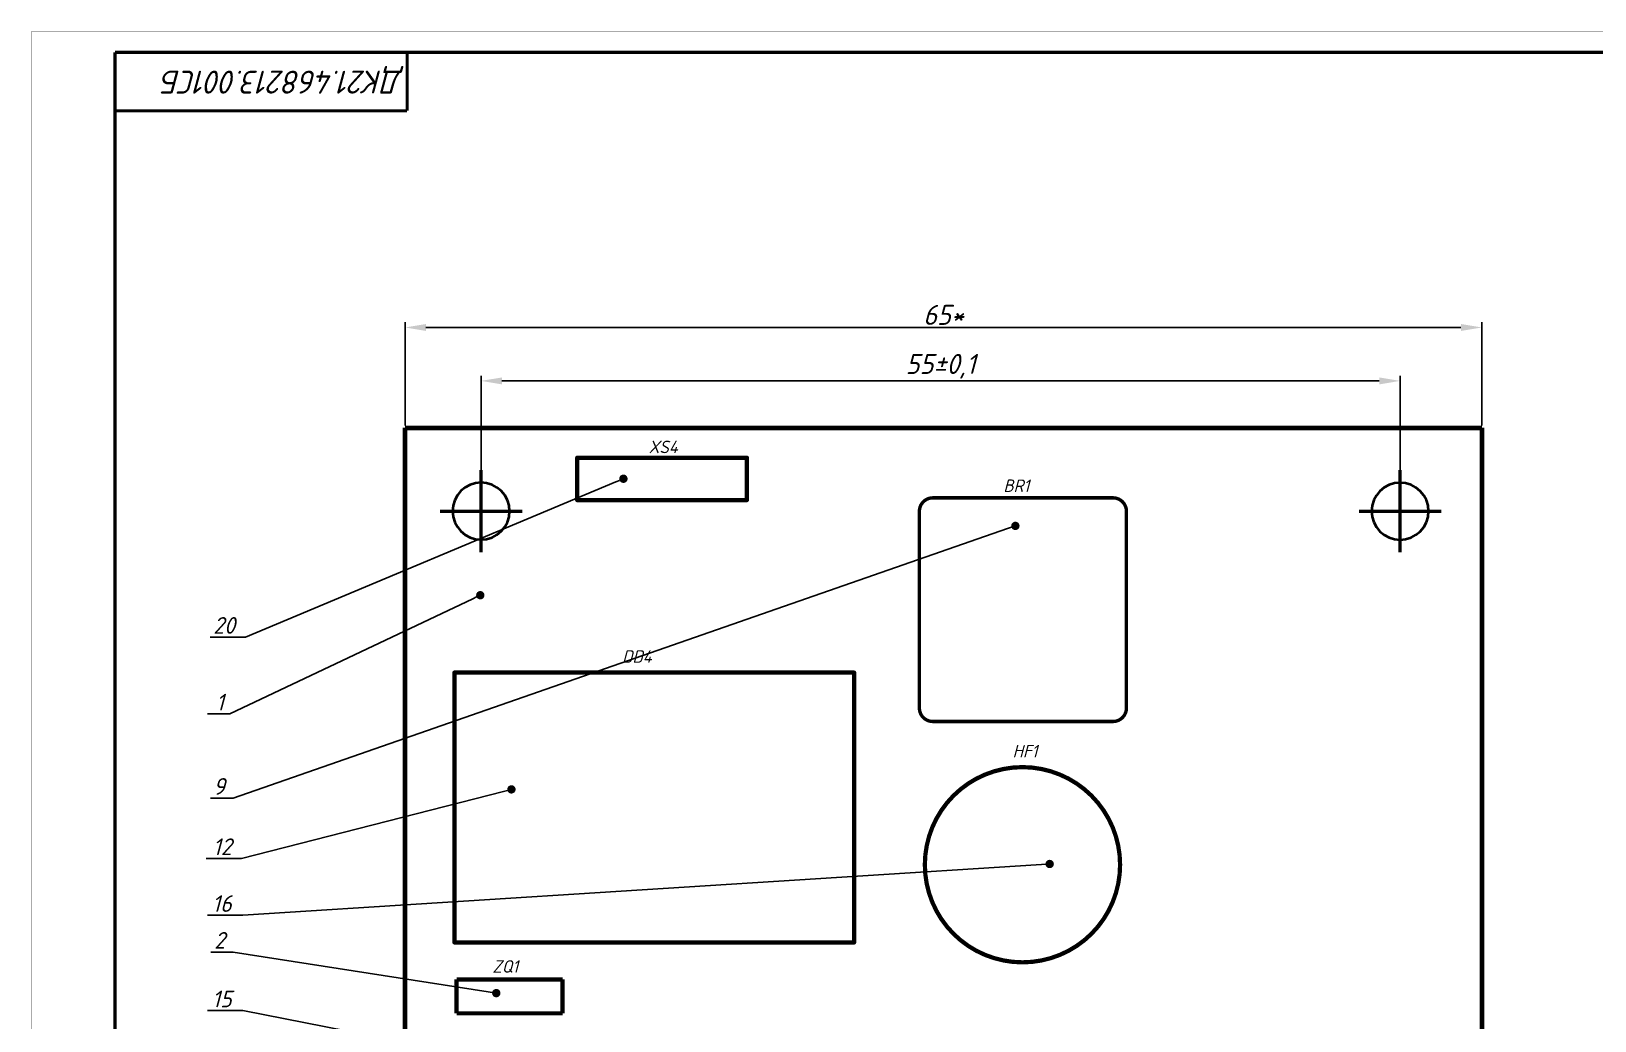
# Paper-space layout 'Layout1' of a CAD drawing. Header units: millimetres. Extents: x 0 to 841, y 0 to 594.
# Drawn here: x 0 to 374.6, y 356.9 to 594.1 of the extents above; entities that cross this region are included whole.
import ezdxf
from ezdxf import colors
from ezdxf.entities.mleader import LeaderData, LeaderLine
from ezdxf.math import Vec2, Vec3

# ---------------------------------------------------------------- set-up
doc = ezdxf.new("R2010")
doc.units = ezdxf.units.MM
doc.layers.get('0').update_dxf_attribs({"lineweight": 50})
for name, color, linetype in [('BottomLayer', 5, 'Continuous'), ('Mechanical16', 56, 'Continuous'), ('Sheet', 255, 'Continuous'), ('TopLayer', 1, 'Continuous'), ('TopOverlay', 29, 'Continuous')]:
    doc.layers.add(name, color=color, linetype=linetype)
doc.layers.add('Отверстия', color=7, linetype='Continuous', lineweight=30)
doc.styles.add('Gost', font='GOST type B.ttf', dxfattribs={"oblique": 15, "height": 6})
doc.dimstyles.new('ISO-25', dxfattribs={"dimtxt": 2.5, "dimasz": 2.5, "dimexe": 1.25, "dimexo": 0.625, "dimtad": 1, "dimtxsty": 'Standard', "dimcen": 2.5, "dimadec": 0, "dimazin": 0, "dimtfac": 1, "dimtmove": 0, "dimatfit": 3, "dimfxl": 1, "dimarcsym": 0})

# ---------------------------------------------------------------- blocks, each defined once
blk = doc.blocks.new('*D50')
at = {"color": 0, "lineweight": -2, "transparency": 16777216}
for p, q in [((89.56, 499.61), (89.56, 524.32)), ((94.56, 523.07), (342.56, 523.07)), ((347.56, 499.61), (347.56, 524.32))]:
    blk.add_line(p, q, dxfattribs=at)
at = {"color": 0, "lineweight": 20, "transparency": 16777216}
for points in [[(94.56, 523.9), (94.56, 522.24), (89.56, 523.07)], [(342.56, 523.9), (342.56, 522.24), (347.56, 523.07)]]:
    blk.add_solid(points, dxfattribs=at)
at = {"layer": 'Defpoints', "color": 0, "lineweight": 20, "transparency": 16777216}
for p in [(347.56, 523.07), (89.56, 498.98), (347.56, 498.98)]:
    blk.add_point(p, dxfattribs=at)
at = {"color": 0, "lineweight": 50, "transparency": 16777216, "insert": (218.56, 526.1), "char_height": 6, "attachment_point": 5, "style": 'Gost'}
blk.add_mtext('{\\H0.8x;65*}', dxfattribs=at)
blk = doc.blocks.new('*D51')
at = {"color": 0, "lineweight": -2, "transparency": 16777216}
for p, q in [((107.78, 479.69), (107.78, 511.52)), ((112.78, 510.27), (322.97, 510.27)), ((327.97, 479.67), (327.97, 511.52))]:
    blk.add_line(p, q, dxfattribs=at)
at = {"color": 0, "lineweight": 20, "transparency": 16777216}
for points in [[(112.78, 511.1), (112.78, 509.43), (107.78, 510.27)], [(322.97, 511.1), (322.97, 509.43), (327.97, 510.27)]]:
    blk.add_solid(points, dxfattribs=at)
at = {"layer": 'Defpoints', "color": 0, "lineweight": 20, "transparency": 16777216}
for p in [(327.97, 510.27), (107.78, 479.06), (327.97, 479.04)]:
    blk.add_point(p, dxfattribs=at)
at = {"color": 0, "lineweight": 50, "transparency": 16777216, "insert": (217.87, 513.77), "char_height": 6, "attachment_point": 5, "style": 'Gost'}
blk.add_mtext('{\\H0.8x;55%%P0,1}', dxfattribs=at)
blk = doc.blocks.new('_Dot')
at = {"color": 0, "linetype": 'ByBlock', "lineweight": -2}
blk.add_line((-0.5, 0), (-1, 0), dxfattribs=at)
at = {"color": 0, "linetype": 'ByBlock', "lineweight": 90, "const_width": 0.5}
blk.add_lwpolyline([(-0.25, 0, 1), (0.25, 0, 1)], format="xyb", close=True, dxfattribs=at)

psp = doc.layouts.get("Layout1")

# ---------------------------------------------------------------- linework, layer by layer
at = {"lineweight": 50}
for p, q in [((107.776, 469.229), (107.776, 488.895)), ((327.97, 469.212), (327.97, 488.878)), ((97.943, 479.062), (117.609, 479.062)), ((318.137, 479.045), (337.802, 479.045))]:
    psp.add_line(p, q, dxfattribs=at)
at = {"layer": 'BottomLayer', "color": 18, "lineweight": 70}
psp.add_line((89.555, 221.343), (89.555, 371.967), dxfattribs=at)
at = {"layer": 'Mechanical16', "lineweight": 40, "const_width": 0.406}
for points in [[(221.791, 482.245, 1), (222.197, 482.245, 1)], [(252.99, 482.245, 1), (253.397, 482.245, 1)]]:
    psp.add_lwpolyline(points, format="xyb", close=True, dxfattribs=at)
at = {"layer": 'Sheet', "lineweight": 40}
for points, const_width in [([(0.05, 594.007), (841.007, 594.007), (841.007, 0.05), (0.05, 0.05), (0.05, 594.007)], 0.0991), ([(20.05, 589.007), (836.05, 589.007)], 0.749), ([(20.05, 5.007), (20.05, 589.007)], 0.749), ([(90.05, 575.007), (90.05, 589.007)], 0.749), ([(20.05, 575.007), (90.05, 575.007)], 0.749)]:
    psp.add_lwpolyline(points, dxfattribs=dict(at, const_width=const_width))
at = {"layer": 'TopLayer', "color": 18, "lineweight": 70}
for p, q in [((89.555, 444.103), (89.555, 498.983)), ((89.555, 498.983), (347.555, 498.983)), ((347.555, 498.983), (347.555, 220.983)), ((89.55, 371.938), (89.55, 444.074))]:
    psp.add_line(p, q, dxfattribs=at)
at = {"layer": 'TopLayer'}
psp.add_line((89.555, 220.983), (89.555, 371.967), dxfattribs=at)
at = {"layer": 'TopOverlay', "lineweight": 40}
for points, const_width in [([(130.811, 481.695), (130.811, 491.855)], 1.016), ([(130.811, 491.855), (171.451, 491.855)], 1.016), ([(171.451, 481.695), (171.451, 491.855)], 1.016), ([(130.811, 481.695), (171.451, 481.695)], 1.016), ([(216.019, 482.245), (221.994, 482.245)], 0.813), ([(221.994, 482.245), (253.194, 482.245)], 0.813), ([(253.194, 482.245), (259.169, 482.245)], 0.813), ([(212.794, 462.245), (212.794, 479.02)], 0.813), ([(262.393, 462.245), (262.393, 479.02)], 0.813), ([(212.794, 448.645), (212.794, 462.245)], 0.813), ([(262.393, 448.645), (262.393, 462.245)], 0.813), ([(212.794, 431.869), (212.794, 448.645)], 0.813), ([(262.393, 431.869), (262.393, 448.645)], 0.813), ([(101.39, 440.366), (197.148, 440.366)], 1.016), ([(101.39, 375.697), (101.39, 440.366)], 1.016), ([(101.347, 375.523), (101.347, 440.547)], 0.203), ([(101.347, 440.547), (123.966, 440.547)], 0.203), ([(197.148, 375.697), (197.148, 440.366)], 1.016), ([(216.019, 428.645), (223.994, 428.645)], 0.813), ([(223.994, 428.645), (251.194, 428.645)], 0.813), ([(251.194, 428.645), (259.169, 428.645)], 0.813), ([(101.39, 375.697), (197.148, 375.697)], 1.016), ([(101.347, 375.523), (123.966, 375.523)], 0.203)]:
    psp.add_lwpolyline(points, dxfattribs=dict(at, const_width=const_width))
for points, const_width in [([(130.557, 491.855, 1), (131.065, 491.855, 1)], 0.508), ([(130.557, 491.855, 1), (131.065, 491.855, 1)], 0.508), ([(171.197, 491.855, 1), (171.705, 491.855, 1)], 0.508), ([(171.197, 491.855, 1), (171.705, 491.855, 1)], 0.508), ([(130.557, 481.695, 1), (131.065, 481.695, 1)], 0.508), ([(130.557, 481.695, 1), (131.065, 481.695, 1)], 0.508), ([(171.197, 481.695, 1), (171.705, 481.695, 1)], 0.508), ([(171.197, 481.695, 1), (171.705, 481.695, 1)], 0.508), ([(215.816, 482.245, 1), (216.222, 482.245, 1)], 0.406), ([(215.816, 482.245, 1), (216.222, 482.245, 1)], 0.406), ([(221.791, 482.245, 1), (222.197, 482.245, 1)], 0.406), ([(252.99, 482.245, 1), (253.397, 482.245, 1)], 0.406), ([(258.965, 482.245, 1), (259.372, 482.245, 1)], 0.406), ([(258.965, 482.245, 1), (259.372, 482.245, 1)], 0.406), ([(212.591, 479.02, 1), (212.998, 479.02, 1)], 0.406), ([(212.591, 479.02, 1), (212.998, 479.02, 1)], 0.406), ([(262.19, 479.02, 1), (262.597, 479.02, 1)], 0.406), ([(262.19, 479.02, 1), (262.597, 479.02, 1)], 0.406), ([(212.591, 462.245, 1), (212.998, 462.245, 1)], 0.406), ([(212.591, 462.245, 1), (212.998, 462.245, 1)], 0.406), ([(262.19, 462.245, 1), (262.597, 462.245, 1)], 0.406), ([(262.19, 462.245, 1), (262.597, 462.245, 1)], 0.406), ([(212.591, 448.645, 1), (212.998, 448.645, 1)], 0.406), ([(212.591, 448.645, 1), (212.998, 448.645, 1)], 0.406), ([(262.19, 448.645, 1), (262.597, 448.645, 1)], 0.406), ([(262.19, 448.645, 1), (262.597, 448.645, 1)], 0.406), ([(101.136, 440.366, 1), (101.644, 440.366, 1)], 0.508), ([(101.136, 440.366, 1), (101.644, 440.366, 1)], 0.508), ([(101.296, 440.547, 1), (101.398, 440.547, 1)], 0.102), ([(101.296, 440.547, 1), (101.398, 440.547, 1)], 0.102), ([(123.915, 440.547, 1), (124.017, 440.547, 1)], 0.102), ([(123.915, 440.547, 1), (124.017, 440.547, 1)], 0.102), ([(196.894, 440.366, 1), (197.402, 440.366, 1)], 0.508), ([(196.894, 440.366, 1), (197.402, 440.366, 1)], 0.508), ([(212.591, 431.869, 1), (212.998, 431.869, 1)], 0.406), ([(212.591, 431.869, 1), (212.998, 431.869, 1)], 0.406), ([(262.19, 431.869, 1), (262.597, 431.869, 1)], 0.406), ([(262.19, 431.869, 1), (262.597, 431.869, 1)], 0.406), ([(215.816, 428.645, 1), (216.222, 428.645, 1)], 0.406), ([(215.816, 428.645, 1), (216.222, 428.645, 1)], 0.406), ([(223.79, 428.645, 1), (224.197, 428.645, 1)], 0.406), ([(223.79, 428.645, 1), (224.197, 428.645, 1)], 0.406), ([(250.991, 428.645, 1), (251.397, 428.645, 1)], 0.406), ([(250.991, 428.645, 1), (251.397, 428.645, 1)], 0.406), ([(258.965, 428.645, 1), (259.372, 428.645, 1)], 0.406), ([(258.965, 428.645, 1), (259.372, 428.645, 1)], 0.406), ([(260.881, 394.319, 1), (214.101, 394.319, 1)], 1.016), ([(213.847, 394.319, 1), (214.355, 394.319, 1)], 0.508), ([(260.627, 394.319, 1), (261.135, 394.319, 1)], 0.508), ([(101.136, 375.697, 1), (101.644, 375.697, 1)], 0.508), ([(101.136, 375.697, 1), (101.644, 375.697, 1)], 0.508), ([(101.296, 375.523, 1), (101.398, 375.523, 1)], 0.102), ([(101.296, 375.523, 1), (101.398, 375.523, 1)], 0.102), ([(123.915, 375.523, 1), (124.017, 375.523, 1)], 0.102), ([(123.915, 375.523, 1), (124.017, 375.523, 1)], 0.102), ([(196.894, 375.697, 1), (197.402, 375.697, 1)], 0.508), ([(196.894, 375.697, 1), (197.402, 375.697, 1)], 0.508)]:
    psp.add_lwpolyline(points, format="xyb", close=True, dxfattribs=dict(at, const_width=const_width))
at = {"layer": 'TopOverlay', "lineweight": 40, "const_width": 0.813}
for points in [[(212.794, 479.02, -0.4142136), (216.019, 482.245)], [(259.169, 482.245, -0.4142136), (262.393, 479.02)], [(216.019, 428.645, -0.4142136), (212.794, 431.869)], [(262.393, 431.869, -0.4142136), (259.169, 428.645)]]:
    psp.add_lwpolyline(points, format="xyb", dxfattribs=at)
at = {"layer": 'TopOverlay', "const_width": 1.016}
for points in [[(101.892, 358.713), (101.892, 366.841)], [(101.892, 366.841), (127.292, 366.841)], [(127.292, 358.713), (127.292, 366.841)], [(101.892, 358.713), (127.292, 358.713)]]:
    psp.add_lwpolyline(points, dxfattribs=at)
at = {"layer": 'Отверстия', "lineweight": 40}
for p, q in [((102.944, 483.894), (102.094, 482.858)), ((103.98, 484.743), (102.944, 483.894)), ((105.161, 485.375), (103.98, 484.743)), ((106.443, 485.764), (105.161, 485.375)), ((107.776, 485.895), (106.443, 485.764)), ((109.109, 485.764), (107.776, 485.895)), ((110.391, 485.375), (109.109, 485.764)), ((111.572, 484.743), (110.391, 485.375)), ((112.607, 483.894), (111.572, 484.743)), ((113.457, 482.858), (112.607, 483.894)), ((323.138, 483.876), (322.288, 482.841)), ((324.173, 484.726), (323.138, 483.876)), ((325.355, 485.357), (324.173, 484.726)), ((326.636, 485.746), (325.355, 485.357)), ((327.97, 485.878), (326.636, 485.746)), ((329.303, 485.746), (327.97, 485.878)), ((330.584, 485.357), (329.303, 485.746)), ((331.766, 484.726), (330.584, 485.357)), ((332.801, 483.876), (331.766, 484.726)), ((333.651, 482.841), (332.801, 483.876)), ((101.074, 480.395), (100.943, 479.062)), ((101.463, 481.677), (101.074, 480.395)), ((102.094, 482.858), (101.463, 481.677)), ((114.089, 481.677), (113.457, 482.858)), ((114.477, 480.395), (114.089, 481.677)), ((114.609, 479.062), (114.477, 480.395)), ((321.268, 480.378), (321.137, 479.045)), ((321.657, 481.66), (321.268, 480.378)), ((322.288, 482.841), (321.657, 481.66)), ((334.282, 481.66), (333.651, 482.841)), ((334.671, 480.378), (334.282, 481.66)), ((334.802, 479.045), (334.671, 480.378)), ((100.943, 479.062), (101.074, 477.729)), ((101.074, 477.729), (101.463, 476.447)), ((101.463, 476.447), (102.094, 475.266)), ((113.457, 475.266), (114.089, 476.447)), ((114.089, 476.447), (114.477, 477.729)), ((114.477, 477.729), (114.609, 479.062)), ((321.137, 479.045), (321.268, 477.712)), ((321.268, 477.712), (321.657, 476.43)), ((321.657, 476.43), (322.288, 475.249)), ((333.651, 475.249), (334.282, 476.43)), ((334.282, 476.43), (334.671, 477.712)), ((334.671, 477.712), (334.802, 479.045)), ((102.094, 475.266), (102.944, 474.23)), ((102.944, 474.23), (103.98, 473.381)), ((103.98, 473.381), (105.161, 472.749)), ((105.161, 472.749), (106.443, 472.36)), ((106.443, 472.36), (107.776, 472.229)), ((107.776, 472.229), (109.109, 472.36)), ((109.109, 472.36), (110.391, 472.749)), ((110.391, 472.749), (111.572, 473.381)), ((111.572, 473.381), (112.607, 474.23)), ((112.607, 474.23), (113.457, 475.266)), ((322.288, 475.249), (323.138, 474.213)), ((323.138, 474.213), (324.173, 473.363)), ((324.173, 473.363), (325.355, 472.732)), ((325.355, 472.732), (326.636, 472.343)), ((326.636, 472.343), (327.97, 472.212)), ((327.97, 472.212), (329.303, 472.343)), ((329.303, 472.343), (330.584, 472.732)), ((330.584, 472.732), (331.766, 473.363)), ((331.766, 473.363), (332.801, 474.213)), ((332.801, 474.213), (333.651, 475.249))]:
    psp.add_line(p, q, dxfattribs=at)

# ---------------------------------------------------------------- texts
at = {"insert": (116.975, 579.119), "char_height": 5.5, "attachment_point": 1, "rotation": 180, "style": 'Gost'}
psp.add_mtext_dynamic_manual_height_columns('\\pi28.055;ДК21.468213.001СБ', width=120, gutter_width=25, heights=[19.892], dxfattribs=at)
at = {"layer": 'TopOverlay', "lineweight": 40, "style": 'Gost', "oblique": 15}
for s, p in [('XS4', (147.91, 492.947)), ('BR1', (232.915, 483.646)), ('DD4', (141.57, 442.71)), ('HF1', (235.13, 420.033)), ('ZQ1', (110.491, 368.446))]:
    psp.add_text(s, height=3, dxfattribs=at).set_placement(p)

# ---------------------------------------------------------------- dimensions: what is measured, and where the dimension line sits
at = {"color": 18, "lineweight": 50}
for base, p1, p2, text, picture, middle in [((347.555, 523.07), (89.555, 498.983), (347.555, 498.983), '{\\H0.8x;65*}', '*D50', (218.555, 526.095)), ((327.97, 510.268), (107.776, 479.062), (327.97, 479.045), '{\\H0.8x;55%%P0,1}', '*D51', (217.873, 513.768))]:
    dim = psp.add_linear_dim(base=base, p1=p1, p2=p2, text=text, dimstyle='ISO-25', override={"dimtxt": 10, "dimasz": 5, "dimtxsty": 'Gost'}, dxfattribs=at)
    dim.commit()
    dim.dimension.update_dxf_attribs({"geometry": picture, "text_midpoint": middle})

# ---------------------------------------------------------------- leaders
at = {"color": 1, "lineweight": 20}
ml = psp.add_multileader_mtext('Standard', dxfattribs=at)
ml.set_content('20', color=1, style='Gost')
ml.set_leader_properties()
ml.set_arrow_properties(name='DOT')
ml.build(insert=Vec2(0, 0))
ml.multileader.update_dxf_attribs({"text_right_attachment_type": 6, "dogleg_length": 0.36, "arrow_head_size": 2})
ctx = ml.context
ctx.base_point, ctx.arrow_head_size, ctx.plane_origin = Vec3(40.988, 451.676), 2, Vec3(141.88, 486.822)
ctx.right_attachment, ctx.text_align_type = 6, 2
notes = []
notes.append((ctx, [(0, (1, 1, 0), (51.348, 448.876), (-1, 0), 0.36, [(0, [(141.88, 486.822)], 0, [])])]))
ctx.mtext.insert, ctx.mtext.alignment, ctx.mtext.flow_direction = Vec3(48.819, 453.676), 3, 5
ml = psp.add_multileader_mtext('Standard', dxfattribs=at)
ml.set_content('9', color=1, style='Gost')
ml.set_leader_properties()
ml.set_arrow_properties(name='DOT')
ml.build(insert=Vec2(0, 0))
ml.multileader.update_dxf_attribs({"text_right_attachment_type": 6, "dogleg_length": 0.36, "arrow_head_size": 2})
ctx = ml.context
ctx.base_point, ctx.arrow_head_size, ctx.plane_origin = Vec3(41.363, 413.088), 2, Vec3(235.785, 475.519)
ctx.right_attachment, ctx.text_align_type = 6, 2
notes.append((ctx, [(0, (1, 1, 0), (48.39, 410.288), (-1, 0), 0.36, [(0, [(235.785, 475.519)], 0, [])])]))
ctx.mtext.insert, ctx.mtext.alignment, ctx.mtext.flow_direction = Vec3(46.404, 415.088), 3, 5
ml = psp.add_multileader_mtext('Standard', dxfattribs=at)
ml.set_content('1', color=1, style='Gost')
ml.set_leader_properties()
ml.set_arrow_properties(name='DOT')
ml.build(insert=Vec2(0, 0))
ml.multileader.update_dxf_attribs({"text_right_attachment_type": 6, "dogleg_length": 0.36, "arrow_head_size": 2})
ctx = ml.context
ctx.base_point, ctx.arrow_head_size, ctx.plane_origin = Vec3(41.912, 433.283), 2, Vec3(107.588, 458.911)
ctx.right_attachment, ctx.text_align_type = 6, 2
notes.append((ctx, [(0, (1, 1, 0), (47.605, 430.483), (-1, 0), 0.36, [(0, [(107.588, 458.911)], 0, [])])]))
ctx.mtext.insert, ctx.mtext.alignment, ctx.mtext.flow_direction = Vec3(46.169, 435.283), 3, 5
ml = psp.add_multileader_mtext('Standard', dxfattribs=at)
ml.set_content('12', color=1, style='Gost')
ml.set_leader_properties()
ml.set_arrow_properties(name='DOT')
ml.build(insert=Vec2(0, 0))
ml.multileader.update_dxf_attribs({"text_right_attachment_type": 6, "dogleg_length": 0.36, "arrow_head_size": 2})
ctx = ml.context
ctx.base_point, ctx.arrow_head_size, ctx.plane_origin = Vec3(40.988, 398.637), 2, Vec3(115.046, 412.379)
ctx.right_attachment, ctx.text_align_type = 6, 2
notes.append((ctx, [(0, (1, 1, 0), (50.377, 395.837), (-1, 0), 0.36, [(0, [(115.046, 412.379)], 0, [])])]))
ctx.mtext.insert, ctx.mtext.alignment, ctx.mtext.flow_direction = Vec3(48.017, 400.637), 3, 5
ml = psp.add_multileader_mtext('Standard', dxfattribs=at)
ml.set_content('16', color=1, style='Gost')
ml.set_leader_properties()
ml.set_arrow_properties(name='DOT')
ml.build(insert=Vec2(0, 0))
ml.multileader.update_dxf_attribs({"text_right_attachment_type": 6, "dogleg_length": 0.36, "arrow_head_size": 2})
ctx = ml.context
ctx.base_point, ctx.arrow_head_size, ctx.plane_origin = Vec3(40.988, 385.021), 2, Vec3(244.011, 394.497)
ctx.right_attachment, ctx.text_align_type = 6, 2
notes.append((ctx, [(1, (1, 1, 0), (50.682, 382.221), (-1, 0), 0.36, [(0, [(244.011, 394.497)], 0, [])])]))
ctx.mtext.insert, ctx.mtext.alignment, ctx.mtext.flow_direction = Vec3(48.017, 387.021), 3, 5
ml = psp.add_multileader_mtext('Standard', dxfattribs=at)
ml.set_content('2', color=1, style='Gost')
ml.set_leader_properties()
ml.set_arrow_properties(name='DOT')
ml.build(insert=Vec2(0, 0))
ml.multileader.update_dxf_attribs({"text_right_attachment_type": 6, "dogleg_length": 0.36, "arrow_head_size": 2})
ctx = ml.context
ctx.base_point, ctx.arrow_head_size, ctx.plane_origin = Vec3(41.38, 376.196), 2, Vec3(111.419, 363.548)
ctx.right_attachment, ctx.text_align_type = 6, 2
notes.append((ctx, [(0, (1, 1, 0), (48.407, 373.396), (-1, 0), 0.36, [(0, [(111.419, 363.548)], 0, [])])]))
ctx.mtext.insert, ctx.mtext.alignment, ctx.mtext.flow_direction = Vec3(46.438, 378.196), 3, 5
ml = psp.add_multileader_mtext('Standard', dxfattribs=at)
ml.set_content('15', color=1, style='Gost')
ml.set_leader_properties()
ml.set_arrow_properties(name='DOT')
ml.build(insert=Vec2(0, 0))
ml.multileader.update_dxf_attribs({"text_right_attachment_type": 6, "dogleg_length": 0.36, "arrow_head_size": 2})
ctx = ml.context
ctx.base_point, ctx.arrow_head_size, ctx.plane_origin = Vec3(40.988, 362.157), 2, Vec3(113.5, 347.078)
ctx.right_attachment, ctx.text_align_type = 6, 2
notes.append((ctx, [(0, (1, 1, 0), (50.682, 359.357), (-1, 0), 0.36, [(0, [(113.5, 347.078)], 0, [])])]))
ctx.mtext.insert, ctx.mtext.alignment, ctx.mtext.flow_direction = Vec3(48.017, 364.157), 3, 5
for ctx, leaders in notes:
    for number, flags, end, landing, length, lines in leaders:
        leader = LeaderData()
        leader.index, (leader.has_last_leader_line, leader.has_dogleg_vector, leader.attachment_direction) = number, flags
        leader.last_leader_point, leader.dogleg_vector, leader.dogleg_length = Vec3(end), Vec3(landing), length
        for number, points, colour, breaks in lines:
            line = LeaderLine()
            line.index, line.vertices, line.color, line.breaks = number, Vec3.list(points), colors.encode_raw_color(colour), breaks
            leader.lines.append(line)
        ctx.leaders.append(leader)

doc.saveas('drawing.dxf')
